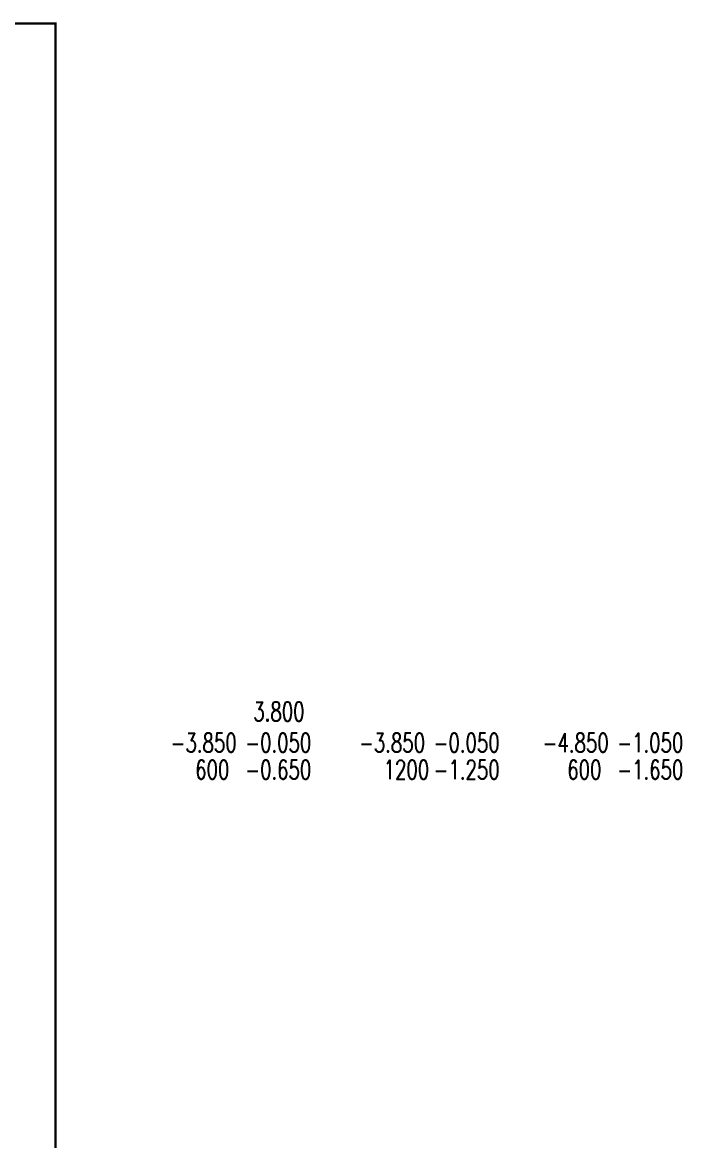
# Model space of a CAD drawing. Extents: x -1201378 to 2367219, y -619313 to 244905.
# Drawn here: x -666038 to -645188, y -205263 to -169915 of the extents above; entities that cross this region are included whole.
import ezdxf
from ezdxf.enums import TextEntityAlignment as Align

# ---------------------------------------------------------------- set-up
doc = ezdxf.new("R2010")
doc.units = 0
doc.header["$LTSCALE"] = 1000
doc.layers.get('0').update_dxf_attribs({"linetype": 'CONTINUOUS'})
doc.layers.get('Defpoints').update_dxf_attribs({"linetype": 'CONTINUOUS'})
doc.layers.add('0-cxFrame', color=155, linetype='CONTINUOUS')
doc.layers.add('0-cxText', color=131, linetype='CONTINUOUS', lineweight=25)
doc.styles.add('cx_tuming', font='simhei.ttf')
doc.styles.add('cx_tuqian1', font='')
doc.styles.add('SS1', font='tj-romans1.shx', dxfattribs={"width": 0.7, "bigfont": 'tj-hztxt1.shx'})
doc.styles.add('黑体', font='simhei.ttf', dxfattribs={"width": 0.8})
doc.styles.get('cx_tuqian1').set_extended_font_data('SimSun')

# ---------------------------------------------------------------- blocks, each defined once
blk = doc.blocks.new('TK22.A0 L(Dragon)')
at = {"layer": '0-cxFrame', "color": 7, "const_width": 0.5}
blk.add_lwpolyline([(0, 0), (-1486, 0), (-1486, 841), (0, 841)], close=True, dxfattribs=at)
at = {"style": '黑体', "flags": 4}
blk.add_attdef('图幅', text='', height=3.3, dxfattribs=at).set_placement((-40, 3), align=Align.RIGHT)
at = {"layer": '0-cxText', "flags": 4}
for tag, height, style, p in [('建设单位', 3.5, 'cx_tuming', (-45, 240)), ('项目名称', 3.5, 'cx_tuming', (-45, 210)), ('子项名称', 3.5, 'cx_tuming', (-45, 180)), ('工程编号', 3.3, 'cx_tuqian1', (-35, 165)), ('图名1', 3.5, 'cx_tuming', (-45, 87)), ('图名2', 3.5, 'cx_tuming', (-45, 79)), ('图名3', 3.5, 'cx_tuming', (-45, 71)), ('出图日期', 3.3, 'cx_tuqian1', (-39, 60)), ('专业', 3.3, 'cx_tuqian1', (-55, 52)), ('图号', 3.3, 'cx_tuqian1', (-55, 44)), ('版次', 3.3, 'cx_tuqian1', (-20, 44))]:
    blk.add_attdef(tag, text='', height=height, dxfattribs=dict(at, style=style)).set_placement(p, align=Align.MIDDLE)
at = {"layer": 'Defpoints', "color": 6, "flags": 4}
for tag, height, style, p in [('tufu', 3.3, '黑体', (-12, 12)), ('dwfname', 4, 'cx_tuqian1', (-80, 3))]:
    blk.add_attdef(tag, text='', height=height, dxfattribs=dict(at, style=style)).set_placement(p, align=Align.RIGHT)

msp = doc.modelspace()

# ---------------------------------------------------------------- block references
at = {"layer": '0-cxFrame', "xscale": 150, "yscale": 150, "zscale": 150}
msp.add_blockref('TK22.A0 L(Dragon)', (-664991.7, -296102.2), dxfattribs=at)

# ---------------------------------------------------------------- texts
at = {"layer": 'Defpoints', "style": 'SS1', "width": 0.7}
for s, p in [('3.800', (-658734.1, -192000, 0)), ('-3.850', (-661347.8, -192985.3, 0)), ('-0.050', (-658988, -192985.3, 0)), ('-3.850', (-655389.6, -192985.3, 0)), ('-0.050', (-653029.8, -192985.3, 0)), ('-4.850', (-649581.6, -192985.3, 0)), ('-1.050', (-647221.9, -192985.3, 0)), ('600', (-660571.2, -193836.3, 0)), ('-0.650', (-658988, -193836.3, 0)), ('1200', (-654612.9, -193836.3, 0)), ('-1.250', (-653029.8, -193836.3, 0)), ('600', (-648805, -193836.3, 0)), ('-1.650', (-647221.9, -193836.3, 0))]:
    msp.add_text(s, height=600, dxfattribs=at).set_placement(p)

doc.saveas('drawing.dxf')
